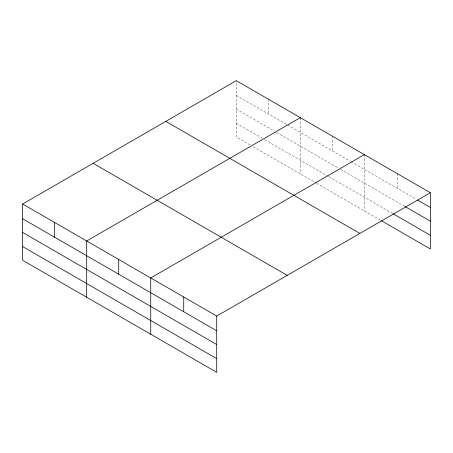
<?xml version="1.0" encoding="UTF-8"?>
<svg xmlns="http://www.w3.org/2000/svg" width="453" height="453" viewBox="0 0 453 453"><rect width="100%" height="100%" fill="white"/><g stroke="black" fill="none" stroke-linecap="round" stroke-linejoin="round"><path stroke-width="0.34" stroke-dasharray="2.27 1.7" d="M250.175 144.966L236.279 136.942L236.279 80.674M236.279 95.43L287.026 124.728M287.632 125.079L350.469 161.353M351.075 161.704L416.296 199.36M236.279 109.128L274.342 131.104M276.755 132.497L338.385 168.08M340.803 169.473L404.688 206.358M236.279 123.244L262.259 138.244M264.671 139.637L328.114 176.262M328.719 176.613L392.468 213.42M253.193 146.71L316.03 182.989M316.636 183.335L380.86 220.418M397.36 173.675L397.36 188.425M364.365 154.626L364.365 210.894M332.343 136.138L332.343 150.889M300.322 117.65L300.322 173.918M268.301 99.162L268.301 113.913"/><path stroke-width="0.68" d="M430.35 192.723L236.279 80.674L22.65 204.009L22.65 260.277L216.721 372.326L216.721 316.058L430.35 192.723L430.35 248.991L381.471 220.77M300.322 117.65L86.693 240.985L86.693 297.253M364.365 154.626L150.736 277.961L150.736 334.229M417.519 200.067L430.35 207.474M405.299 206.71L430.35 221.177M393.079 213.771L430.35 235.288M165.781 121.376L359.852 233.425M93.148 163.312L287.219 275.356M22.65 204.009L216.721 316.058M22.65 218.765L216.721 330.809M22.65 232.463L216.721 344.512M22.65 246.579L216.721 358.623M183.731 297.009L183.731 311.76M118.714 259.473L118.714 274.229M54.671 222.497L54.671 237.253"/></g></svg>
